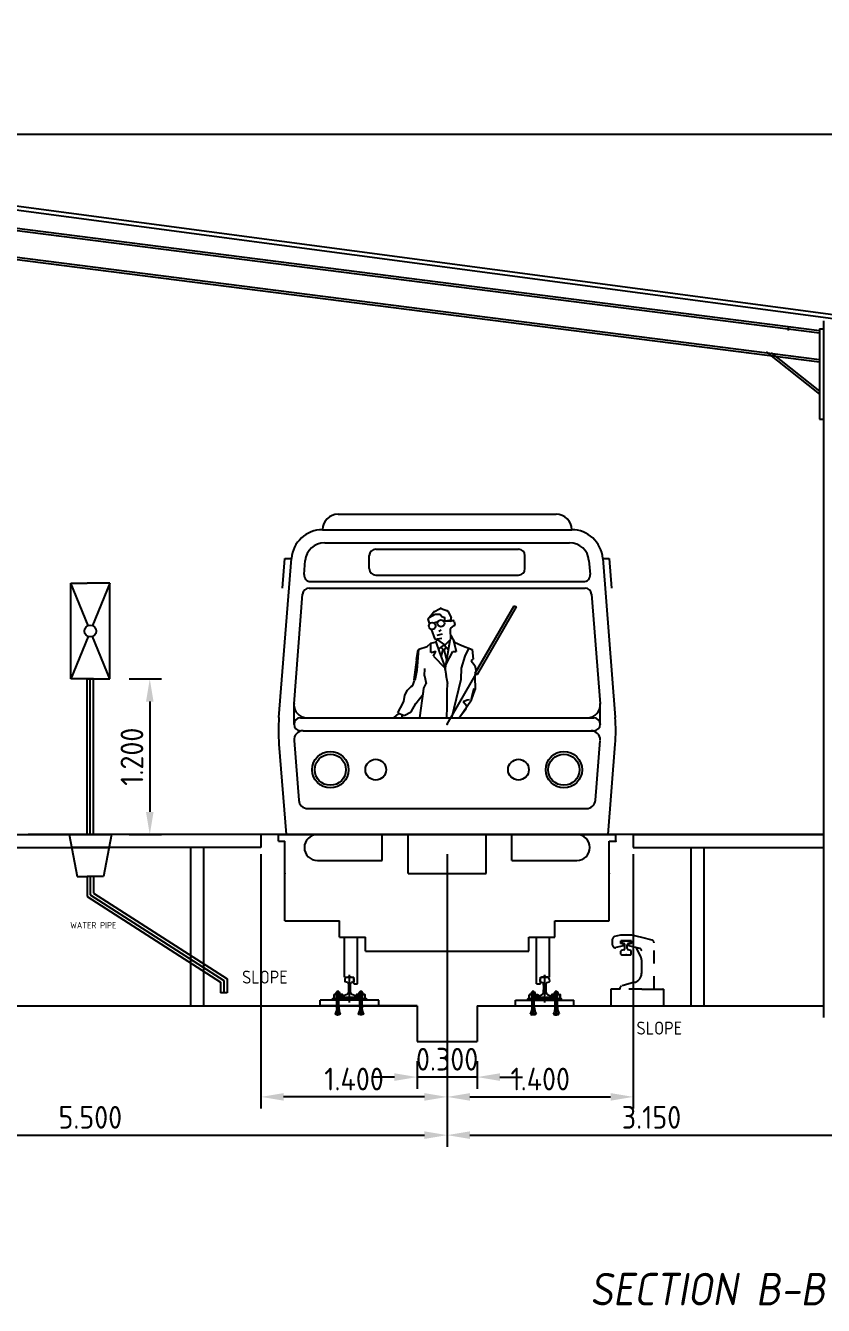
# Model space of a CAD drawing. Extents: x -17.4 to 61.4, y -22.6 to 16.1.
# Drawn here: x -1.99 to 4.16, y -1.34 to 8.53 of the extents above; entities that cross this region are included whole.
import ezdxf

# ---------------------------------------------------------------- set-up
doc = ezdxf.new("R2010")
doc.units = 0
doc.header["$LTSCALE"] = 2
for name, pattern in [('AXES', [2, 1.25, -0.25, 0.25, -0.25]), ('CACHE', [0.375, 0.25, -0.125]), ('HIDDEN2', [4.7625, 3.175, -1.5875])]:
    doc.linetypes.add(name, pattern=pattern)
doc.layers.get('0').update_dxf_attribs({"linetype": 'CONTINUOUS'})
for name, color, linetype in [('21', 7, 'CONTINUOUS'), ('22', 1, 'CONTINUOUS'), ('255', 7, 'CONTINUOUS'), ('26', 110, 'CONTINUOUS'), ('CHARPENTE-METAL', 80, 'CONTINUOUS')]:
    doc.layers.add(name, color=color, linetype=linetype)
doc.styles.add('DIM', font='isocp.shx')
doc.styles.get("Standard").update_dxf_attribs({"font": 'isocp.shx'})
doc.styles.add('TEXT', font='isocp.shx')
doc.dimstyles.new('SYSTRA50', dxfattribs={"dimscale": 0.05, "dimtxt": 3.5, "dimasz": 3.5, "dimexe": 1.8, "dimexo": 3, "dimgap": 1, "dimtad": 1, "dimdec": 3, "dimzin": 0, "dimdsep": 46, "dimtxsty": 'Standard', "dimcen": 1, "dimclrd": 10, "dimclre": 10, "dimclrt": 50, "dimadec": 0, "dimazin": 0, "dimtfac": 1, "dimtdec": 3, "dimtix": 1, "dimtmove": 2, "dimatfit": 3, "dimfxl": 1, "dimtolj": 1, "dimtzin": 0, "dimarcsym": 0})

# ---------------------------------------------------------------- blocks, each defined once
blk = doc.blocks.new('ISOL_TIG_SCEL')
at = {"linetype": 'Continuous'}
for p, q in [((-14.545455, 0), (14.545455, 0)), ((-14.545455, -2.181818), (-14.545455, 0)), ((-8, 63.666667), (-6.666667, 65)), ((-8, 63.666667), (8, 63.666667)), ((-8, 57.920004), (-8, 63.666667)), ((-8, 0), (-8, 43.999994)), ((-8, 18.333333), (8, 18.333333)), ((-8, 17), (-6.666667, 18.333333)), ((-6.666667, 65), (6.666667, 65)), ((6.666667, 65), (8, 63.666667)), ((6.666667, 18.333333), (8, 17)), ((8, 57.920004), (8, 63.666667)), ((8, 0), (8, 43.999994)), ((14.545455, -2.181818), (14.545455, 0)), ((-14.545455, -2.181818), (14.545455, -2.181818)), ((-8, -53.419049), (-8, -2.181818)), ((8, -53.419049), (8, -2.181818)), ((-20.738951, -107.901092), (-8, -115)), ((8, -115), (21.976391, -107.211516))]:
    blk.add_line(p, q, dxfattribs=at)
for centre, radius, start, end in [((-130.874079, -53.419049), 122.874079, 333.679152, 0), ((118.506671, -53.419049), 126.506671, 180, 209.129176), ((-118.506671, -53.419049), 126.506671, 330.870824, 339.514736), ((118.506671, -53.419049), 110.506671, 180, 209.129176)]:
    blk.add_arc(centre, radius, start, end, dxfattribs=at)
at = {"linetype": 'CACHE'}
blk.add_arc((-118.506671, -53.419049), 126.506671, 339.514736, 0, dxfattribs=at)
blk = doc.blocks.new('R_UIC_54')
at = {"linetype": 'Continuous'}
for p, q in [((-35.989311, 124.913779), (-34.993588, 144.828242)), ((-34.016401, 121.943902), (-15.301628, 115.152668)), ((15.301628, 115.152668), (34.016401, 121.943902)), ((34.993588, 144.828242), (35.989311, 124.913779)), ((-70, 2), (-70, 8.285037)), ((-68, 0), (-5, 0)), ((-67.298511, 11.270149), (-48.76742, 13.123258)), ((-43.922633, 14.228133), (-20.020715, 22.91974)), ((-5, 0), (0, 0)), ((0, 0), (5, 0)), ((5, 0), (68, 0)), ((20.020715, 22.91974), (43.922633, 14.228133)), ((48.76742, 13.123258), (67.298511, 11.270149)), ((70, 2), (70, 8.285037))]:
    blk.add_line(p, q, dxfattribs=at)
for centre, radius, start, end in [((-32.993054, 124.763966), 3, 177.137595, 250.055133), ((-22.009808, 144.179053), 13, 102.974918, 177.137595), ((-6.966667, 78.889667), 80, 91.81467, 102.974918), ((-18.030554, 107.632498), 8, 25.524228, 70.055133), ((-30.664199, 101.6), 22, 2.995836, 25.524228), ((-516, 76.2), 508, 355.541855, 2.995836), ((0, -141), 300, 90, 91.81467), ((0, -141), 300, 88.18533, 90), ((516, 76.2), 508, 177.004164, 184.458145), ((30.664199, 101.6), 22, 154.475772, 177.004164), ((6.966667, 78.889667), 80, 77.025082, 88.18533), ((18.030554, 107.632498), 8, 109.944867, 154.475772), ((22.009808, 144.179053), 13, 2.862405, 77.025082), ((32.993054, 124.763966), 3, 289.944867, 2.862405), ((-67, 8.285037), 3, 95.710593, 180), ((-68, 2), 2, 180, 270), ((-50.757495, 33.024002), 20, 275.710593, 289.983107), ((-25.488604, 37.956435), 16, 289.983107, 355.541855), ((25.488604, 37.956435), 16, 184.458145, 250.016893), ((50.757495, 33.024002), 20, 250.016893, 264.289407), ((67, 8.285037), 3, 0, 84.289407), ((68, 2), 2, 270, 0)]:
    blk.add_arc(centre, radius, start, end, dxfattribs=at)
blk = doc.blocks.new('SEM_CAN_148X9')
at = {"linetype": 'Continuous'}
for p, q in [((-70, 9), (-49, 9)), ((-70, 0), (-70, 9)), ((-70, 0), (-60, 0)), ((-60, 0), (-59.5, 4)), ((-59.5, 4), (-56.5, 4)), ((-56.5, 4), (-56, 0)), ((-56, 0), (-38, 0)), ((-49, 9), (-48.5, 5)), ((-48.5, 5), (-45.5, 5)), ((-45.5, 5), (-45, 9)), ((-45, 9), (-27, 9)), ((-38, 0), (-37.5, 4)), ((-37.5, 4), (-34.5, 4)), ((-34.5, 4), (-34, 0)), ((-34, 0), (-16, 0)), ((-27, 9), (-26.5, 5)), ((-26.5, 5), (-23.5, 5)), ((-23.5, 5), (-23, 9)), ((-23, 9), (-5, 9)), ((-16, 0), (-15.5, 4)), ((-15.5, 4), (-12.5, 4)), ((-12.5, 4), (-12, 0)), ((-12, 0), (6, 0)), ((-5, 9), (-4.5, 5)), ((-4.5, 5), (-1.5, 5)), ((-1.5, 5), (-1, 9)), ((-1, 9), (17, 9)), ((6, 0), (6.5, 4)), ((6.5, 4), (9.5, 4)), ((9.5, 4), (10, 0)), ((10, 0), (28, 0)), ((17, 9), (17.5, 5)), ((17.5, 5), (20.5, 5)), ((20.5, 5), (21, 9)), ((21, 9), (39, 9)), ((28, 0), (28.5, 4)), ((28.5, 4), (31.5, 4)), ((31.5, 4), (32, 0)), ((32, 0), (50, 0)), ((39, 9), (39.5, 5)), ((39.5, 5), (42.5, 5)), ((42.5, 5), (43, 9)), ((43, 9), (61, 9)), ((50, 0), (50.5, 4)), ((50.5, 4), (53.5, 4)), ((53.5, 4), (54, 0)), ((54, 0), (70, 0)), ((61, 9), (61.5, 5)), ((61.5, 5), (64.5, 5)), ((64.5, 5), (65, 9)), ((65, 9), (70, 9)), ((70, 0), (70, 9))]:
    blk.add_line(p, q, dxfattribs=at)
blk.add_lwpolyline([(-34.5, 4), (-37.5, 4), (-38, 0), (-56, 0), (-56.5, 4), (-59.5, 4), (-60, 0), (-70, 0), (-70, 9), (-49, 9), (-48.5, 5), (-45.5, 5), (-45, 9), (-27, 9), (-26.5, 5), (-23.5, 5), (-23, 9), (-5, 9), (-4.5, 5), (-1.5, 5), (-1, 9), (17, 9), (17.5, 5), (20.5, 5), (21, 9), (39, 9), (39.5, 5), (42.5, 5), (43, 9), (61, 9), (61.5, 5), (64.5, 5), (65, 9), (70, 9), (70, 0), (54, 0), (53.5, 4), (50.5, 4), (50, 0), (32, 0), (31.5, 4), (28.5, 4), (28, 0), (10, 0), (9.5, 4), (6.5, 4), (6, 0), (-12, 0), (-12.5, 4), (-15.5, 4), (-16, 0), (-34, 0)], close=True, dxfattribs=at)
blk = doc.blocks.new('ROND_PLATE')
at = {"linetype": 'Continuous'}
for p, q in [((-25, 28.999989), (25, 28.999989)), ((-25, 25.999989), (-25, 28.999989)), ((-25, 25.999989), (25, 25.999989)), ((25, 25.999989), (25, 28.999989))]:
    blk.add_line(p, q, dxfattribs=at)
blk = doc.blocks.new('METRO_FACE')
at = {"color": 7, "linetype": 'Continuous'}
for p, q in [((-0.84, 3.57), (0.84, 3.57)), ((-0.96, 3.45), (0, 3.45)), ((-0.96, 3.45), (0, 3.45)), ((0, 3.45), (0.96, 3.45)), ((0, 3.45), (0.96, 3.45)), ((-0.943671, 3.35), (0.943671, 3.35)), ((-0.943671, 3.35), (0.943671, 3.35)), ((-0.55, 3.3), (0.55, 3.3)), ((-1.295993, 2.001997), (-1.199453, 3.228652)), ((-1.295993, 2.001997), (-1.199453, 3.228652)), ((-1.267603, 3), (-1.249607, 3.228652)), ((-1.267603, 3), (-1.249607, 3.228652)), ((-1.249607, 3.228652), (-1.199453, 3.228652)), ((-1.249607, 3.228652), (-1.199453, 3.228652)), ((-1.101696, 3.103923), (-1.093208, 3.211769)), ((-0.6, 3.15), (-0.6, 3.25)), ((0.6, 3.15), (0.6, 3.25)), ((1.093208, 3.211769), (1.101696, 3.103923)), ((1.199453, 3.228652), (1.295993, 2.001997)), ((1.199453, 3.228652), (1.249607, 3.228652)), ((1.199453, 3.228652), (1.295993, 2.001997)), ((1.199453, 3.228652), (1.249607, 3.228652)), ((1.249607, 3.228652), (1.267603, 3)), ((1.249607, 3.228652), (1.267603, 3)), ((-0.55, 3.1), (0.55, 3.1)), ((-1.063655, 3), (1.063655, 3)), ((-1.05185, 3.05), (1.05185, 3.05)), ((-1.18, 2.108977), (-1.113501, 2.953923)), ((0.21634, 2.344711), (0.51634, 2.864327)), ((0.21634, 2.344711), (0.51634, 2.864327)), ((0.51634, 2.864327), (0.53366, 2.854327)), ((0.51634, 2.864327), (0.53366, 2.854327)), ((1.113501, 2.953923), (1.18, 2.108977)), ((-0.149497, 2.760006), (-0.105562, 2.814755)), ((-0.139426, 2.772556), (-0.091036, 2.799676)), ((-0.102416, 2.817348), (-0.053898, 2.842851)), ((-0.091036, 2.799676), (-0.054149, 2.799676)), ((-0.054149, 2.799676), (-0.039534, 2.782277)), ((-0.045809, 2.843391), (0.003202, 2.82546)), ((-0.039534, 2.782277), (-0.017959, 2.773229)), ((-0.018655, 2.74887), (-0.017959, 2.773229)), ((0.00884, 2.820273), (0.031518, 2.771335)), ((0.023104, 2.746086), (0.031389, 2.762658)), ((0.23366, 2.334711), (0.53366, 2.854327)), ((0.23366, 2.334711), (0.53366, 2.854327)), ((-0.149497, 2.760006), (-0.13596, 2.723116)), ((-0.121658, 2.684145), (-0.095907, 2.606196)), ((-0.105137, 2.732199), (-0.069151, 2.742276)), ((-0.064589, 2.668834), (-0.046493, 2.677185)), ((-0.035358, 2.746782), (0.038415, 2.751654)), ((-0.018655, 2.74887), (0.024496, 2.746782)), ((0.023104, 2.746086), (0.043405, 2.749391)), ((0.024668, 2.683017), (0.027279, 2.602716)), ((0.02879, 2.691437), (0.054861, 2.71035)), ((0.054838, 2.741375), (0.058815, 2.720299)), ((-0.152977, 2.549127), (-0.124442, 2.576269)), ((-0.125834, 2.503193), (-0.125834, 2.573486)), ((-0.124442, 2.576269), (-0.091036, 2.583229)), ((-0.095907, 2.606196), (-0.04023, 2.615244)), ((-0.091036, 2.583229), (-0.062667, 2.611598)), ((-0.08818, 2.586085), (-0.057629, 2.503889)), ((-0.077812, 2.637515), (-0.035358, 2.64865)), ((-0.073636, 2.600628), (-0.020125, 2.563432)), ((-0.018833, 2.5588), (0.027279, 2.602716)), ((-0.01496, 2.372812), (0.023712, 2.599319)), ((0.027975, 2.634731), (0.055814, 2.583925)), ((0.048798, 2.596729), (0.069734, 2.51224)), ((0.055814, 2.583925), (0.112188, 2.556782)), ((-0.237076, 2.449578), (-0.222461, 2.523351)), ((-0.229534, 2.368174), (-0.218398, 2.529639)), ((-0.218398, 2.529639), (-0.152977, 2.549127)), ((-0.125834, 2.503193), (-0.08686, 2.515024)), ((-0.105651, 2.47605), (-0.08686, 2.515024)), ((-0.105651, 2.47605), (-0.016567, 2.386269)), ((-0.06707, 2.52929), (-0.020125, 2.563432)), ((-0.057629, 2.503889), (-0.019351, 2.400189)), ((-0.047189, 2.543559), (-0.033778, 2.529685)), ((-0.044862, 2.469303), (-0.030001, 2.525777)), ((-0.02254, 2.519799), (-0.005671, 2.446699)), ((-0.021717, 2.562274), (0.010576, 2.523376)), ((-0.019115, 2.529992), (-0.006602, 2.544068)), ((-0.008181, 2.412518), (0.044679, 2.510848)), ((0.044679, 2.510848), (0.069734, 2.51224)), ((0.110796, 2.38279), (0.138635, 2.474658)), ((0.112188, 2.556782), (0.192224, 2.52616)), ((0.138635, 2.474658), (0.168577, 2.535207)), ((0.192224, 2.52616), (0.200576, 2.453083)), ((-0.253779, 2.292985), (-0.234292, 2.446794)), ((-0.245541, 2.290921), (-0.229534, 2.368174)), ((-0.173047, 2.323607), (-0.170959, 2.379981)), ((-0.019351, 2.400189), (-0.007519, 2.326416)), ((0.108012, 2.297185), (0.110796, 2.38279)), ((0.185961, 2.438467), (0.200576, 2.453083)), ((0.185961, 2.438467), (0.213104, 2.402277)), ((0.213104, 2.402277), (0.224239, 2.356343)), ((-0.264219, 2.248443), (-0.251691, 2.288809)), ((-0.173047, 2.323607), (-0.162607, 2.263754)), ((-0.009493, 2.327783), (0.003034, 2.265146)), ((0, 1.95), (0.225, 2.339711)), ((0, 1.95), (0.225, 2.339711)), ((0.035393, 2), (0.108012, 2.297185)), ((0.2138, 2.319456), (0.224239, 2.356343)), ((0.2138, 2.319456), (0.216583, 2.219236)), ((0.21634, 2.344711), (0.23366, 2.334711)), ((0.21634, 2.344711), (0.23366, 2.334711)), ((-0.333816, 2.125256), (-0.32616, 2.17467)), ((-0.32616, 2.17467), (-0.305281, 2.212252)), ((-0.305281, 2.212252), (-0.276746, 2.242179)), ((-0.276746, 2.242179), (-0.264219, 2.248443)), ((-0.240556, 2.109248), (-0.185574, 2.181629)), ((-0.209241, 2), (-0.181592, 2.206107)), ((-0.185574, 2.181629), (-0.180702, 2.229651)), ((-0.180702, 2.229651), (-0.162607, 2.263754)), ((-0.000559, 2.088394), (0.000788, 2.201537)), ((-0.000446, 2.194853), (0.00025, 2.203901)), ((0.00025, 2.203901), (0.003034, 2.265146)), ((0.188162, 2.139871), (0.215305, 2.217124)), ((0.188858, 2.148223), (0.209737, 2.229651)), ((0.193616, 2.18583), (0.216583, 2.219236)), ((-1.18, 1.95), (-1.18, 2.108977)), ((-1.18, 1.95), (-1.18, 2.108977)), ((-0.37975, 2.038955), (-0.360263, 2.075842)), ((-0.360263, 2.075842), (-0.333816, 2.125256)), ((-0.278138, 2.045219), (-0.240556, 2.109248)), ((-0.003322, 2), (-0.000559, 2.088394)), ((0.092992, 2), (0.188162, 2.139871)), ((0.096294, 2.004853), (0.147796, 2.073058)), ((0.124133, 2.126648), (0.155452, 2.138479)), ((0.124133, 2.126648), (0.151276, 2.091849)), ((0.147796, 2.073058), (0.151276, 2.091849)), ((0.155452, 2.138479), (0.173547, 2.141959)), ((1.18, 1.95), (1.18, 2.108977)), ((1.18, 1.95), (1.18, 2.108977)), ((-1.13, 2), (-0.65, 2)), ((-1.13, 2), (-0.65, 2)), ((-0.65, 2), (-0.25, 2)), ((-0.65, 2), (-0.25, 2)), ((-0.41129, 2), (-0.372094, 2.034084)), ((-0.41129, 2), (0.092992, 2)), ((-0.37975, 2.038955), (-0.331032, 2.016684)), ((-0.347039, 2), (-0.347039, 2.021556)), ((-0.331032, 2.016684), (-0.278138, 2.045219)), ((-0.25, 2), (0, 2)), ((-0.25, 2), (0, 2)), ((0, 2), (1.13, 2)), ((0, 2), (1.13, 2)), ((-1.11, 1.9), (0, 1.9)), ((-1.11, 1.9), (0, 1.9)), ((0, 1.9), (1.13, 1.9)), ((0, 1.9), (1.13, 1.9)), ((-1.295993, 1.798003), (-1.241058, 1.1)), ((-1.295993, 1.798003), (-1.241058, 1.1)), ((-1.179784, 1.824508), (-1.143581, 1.364508)), ((-1.179784, 1.824508), (-1.143581, 1.364508)), ((1.143581, 1.364508), (1.179784, 1.824508)), ((1.143581, 1.364508), (1.179784, 1.824508)), ((1.241058, 1.1), (1.295993, 1.798003)), ((1.241058, 1.1), (1.295993, 1.798003)), ((-1.073797, 1.3), (0, 1.3)), ((-1.073797, 1.3), (0, 1.3)), ((0, 1.3), (1.073797, 1.3)), ((0, 1.3), (1.073797, 1.3)), ((-1.3, 1.05), (-1.3, 1.1)), ((-1.3, 1.1), (0, 1.1)), ((-1.3, 1.05), (-1.3, 1.1)), ((-1.3, 1.1), (0, 1.1)), ((-1, 1.1), (-0.5, 1.1)), ((-1, 1.1), (-0.5, 1.1)), ((-1, 1.1), (-0.5, 1.1)), ((-1, 1.1), (-0.5, 1.1)), ((-0.5, 0.9), (-0.5, 1.1)), ((-0.5, 0.9), (-0.5, 1.1)), ((-0.3, 0.8), (-0.3, 1.1)), ((-0.3, 1.1), (0.3, 1.1)), ((-0.3, 0.8), (-0.3, 1.1)), ((-0.3, 1.1), (0.3, 1.1)), ((0, 1.1), (1.3, 1.1)), ((0, 1.1), (1.3, 1.1)), ((0.3, 0.8), (0.3, 1.1)), ((0.3, 0.8), (0.3, 1.1)), ((0.5, 0.9), (0.5, 1.1)), ((0.5, 1.1), (1, 1.1)), ((0.5, 1.1), (1, 1.1)), ((0.5, 0.9), (0.5, 1.1)), ((0.5, 1.1), (1, 1.1)), ((0.5, 1.1), (1, 1.1)), ((1.3, 1.05), (1.3, 1.1)), ((1.3, 1.05), (1.3, 1.1)), ((-1.3, 1.05), (-1.25, 1.05)), ((-1.3, 1.05), (-1.25, 1.05)), ((-1.25, 0.8), (-1.25, 1.05)), ((-1.25, 0.8), (-1.25, 1.05)), ((1.25, 1.05), (1.3, 1.05)), ((1.25, 0.8), (1.25, 1.05)), ((1.25, 1.05), (1.3, 1.05)), ((1.25, 0.8), (1.25, 1.05)), ((-1, 0.9), (-0.5, 0.9)), ((-1, 0.9), (-0.5, 0.9)), ((0.5, 0.9), (1, 0.9)), ((0.5, 0.9), (1, 0.9)), ((-1.25, 0.435), (-1.25, 0.8)), ((-1.25, 0.435), (-1.25, 0.8)), ((-0.3, 0.8), (0, 0.8)), ((-0.3, 0.8), (0, 0.8)), ((0, 0.8), (0.3, 0.8)), ((0, 0.8), (0.3, 0.8)), ((1.25, 0.435), (1.25, 0.8)), ((1.25, 0.435), (1.25, 0.8)), ((-1.25, 0.435), (-0.83, 0.435)), ((-1.25, 0.435), (-0.83, 0.435)), ((-0.83, 0.31), (-0.83, 0.435)), ((-0.83, 0.31), (-0.83, 0.435)), ((0.83, 0.31), (0.83, 0.435)), ((0.83, 0.435), (1.25, 0.435)), ((0.83, 0.31), (0.83, 0.435)), ((0.83, 0.435), (1.25, 0.435)), ((-0.83, 0.31), (-0.63, 0.31)), ((-0.83, 0.31), (-0.63, 0.31)), ((-0.79, 0), (-0.79, 0.31)), ((-0.79, 0), (-0.79, 0.31)), ((-0.69, -0.05), (-0.69, 0.31)), ((-0.69, -0.05), (-0.69, 0.31)), ((-0.63, 0.2), (-0.63, 0.31)), ((-0.63, 0.2), (-0.63, 0.31)), ((0.63, 0.2), (0.63, 0.31)), ((0.63, 0.31), (0.83, 0.31)), ((0.63, 0.2), (0.63, 0.31)), ((0.63, 0.31), (0.83, 0.31)), ((0.69, -0.05), (0.69, 0.31)), ((0.69, -0.05), (0.69, 0.31)), ((0.79, 0), (0.79, 0.31)), ((0.79, 0), (0.79, 0.31)), ((-0.63, 0.2), (0, 0.2)), ((-0.63, 0.2), (0, 0.2)), ((0, 0.2), (0.63, 0.2)), ((0, 0.2), (0.63, 0.2)), ((-0.79, 0), (-0.72, 0)), ((-0.79, 0), (-0.72, 0)), ((-0.72, -0.05), (-0.72, 0)), ((-0.72, -0.05), (-0.72, 0)), ((0.72, -0.05), (0.72, 0)), ((0.72, 0), (0.79, 0)), ((0.72, -0.05), (0.72, 0)), ((0.72, 0), (0.79, 0)), ((-0.72, -0.05), (-0.69, -0.05)), ((-0.72, -0.05), (-0.69, -0.05)), ((0.69, -0.05), (0.72, -0.05)), ((0.69, -0.05), (0.72, -0.05))]:
    blk.add_line(p, q, dxfattribs=at)
for centre, radius in [((-0.114699, 2.707808), 0.026198), ((-0.047189, 2.727991), 0.026198), ((-0.9, 1.6), 0.14), ((-0.9, 1.6), 0.14), ((-0.9, 1.6), 0.12), ((-0.9, 1.6), 0.12), ((-0.55, 1.6), 0.08), ((-0.55, 1.6), 0.08), ((0.55, 1.6), 0.08), ((0.55, 1.6), 0.08), ((0.9, 1.6), 0.14), ((0.9, 1.6), 0.14), ((0.9, 1.6), 0.12), ((0.9, 1.6), 0.12)]:
    blk.add_circle(centre, radius, dxfattribs=at)
for centre, radius, start, end in [((-0.84, 3.45), 0.12, 90, 180), ((-0.84, 3.45), 0.12, 90, 180), ((0.84, 3.45), 0.12, 0, 90), ((0.84, 3.45), 0.12, 0, 90), ((-0.96, 3.209807), 0.240193, 90, 175.5), ((-0.96, 3.209807), 0.240193, 90, 175.5), ((0.96, 3.209807), 0.240193, 4.5, 90), ((0.96, 3.209807), 0.240193, 4.5, 90), ((-0.943671, 3.2), 0.15, 90, 175.5), ((-0.943671, 3.2), 0.15, 90, 175.5), ((-0.55, 3.25), 0.05, 90, 180), ((0.55, 3.25), 0.05, 0, 90), ((0.943671, 3.2), 0.15, 4.5, 90), ((0.943671, 3.2), 0.15, 4.5, 90), ((-1.05185, 3.1), 0.05, 175.5, 270), ((-0.55, 3.15), 0.05, 180, 270), ((0.55, 3.15), 0.05, 270, 0), ((1.05185, 3.1), 0.05, 270, 4.5), ((-1.063655, 2.95), 0.05, 90, 175.5), ((1.063655, 2.95), 0.05, 4.5, 90), ((-0.097763, 2.808497), 0.01, 117.728257, 141.254033), ((-0.049245, 2.834), 0.01, 69.904769, 117.728257), ((-0.000233, 2.816068), 0.01, 24.863697, 69.904769), ((0.022445, 2.76713), 0.01, 333.434949, 24.863697), ((0.034663, 2.683342), 0.01, 125.960517, 181.862621), ((0.045012, 2.739521), 0.01, 10.684912, 99.246113), ((0.048989, 2.718445), 0.01, 305.960517, 10.684912), ((-0.026589, 2.536636), 0.01, 224.028978, 318.366461), ((-0.012797, 2.522048), 0.01, 138.366461, 192.994617), ((-1.080403, 2.1), 0.1, 180, 265.011825), ((-1.080403, 2.1), 0.1, 180, 265.011825), ((1.080403, 2.1), 0.1, 274.988175, 0), ((1.080403, 2.1), 0.1, 274.988175, 0), ((0, 1.9), 1.3, 175.5, 180), ((0, 1.9), 1.3, 175.5, 180), ((-1.13, 1.95), 0.05, 90, 270), ((-1.13, 1.95), 0.05, 90, 270), ((1.13, 1.95), 0.05, 270, 90), ((1.13, 1.95), 0.05, 270, 90), ((0, 1.9), 1.3, 0, 4.5), ((0, 1.9), 1.3, 0, 4.5), ((0, 1.9), 1.3, 180, 184.5), ((0, 1.9), 1.3, 180, 184.5), ((-1.11, 1.83), 0.07, 90, 184.5), ((-1.11, 1.83), 0.07, 90, 184.5), ((1.11, 1.83), 0.07, 0, 90), ((1.11, 1.83), 0.07, 0, 90), ((0, 1.9), 1.3, 355.5, 0), ((0, 1.9), 1.3, 355.5, 0), ((-1.073797, 1.37), 0.07, 184.5, 270), ((-1.073797, 1.37), 0.07, 184.5, 270), ((1.073797, 1.37), 0.07, 270, 355.5), ((1.073797, 1.37), 0.07, 270, 355.5), ((-1, 1), 0.1, 90, 270), ((-1, 1), 0.1, 90, 270), ((1, 1), 0.1, 270, 90), ((1, 1), 0.1, 270, 90)]:
    blk.add_arc(centre, radius, start, end, dxfattribs=at)
at = {"color": 7}
for p in [(0.225, 2.339711), (0.225, 2.339711), (-1.18, 2.108977), (-1.18, 2.108977), (1.18, 2.108977), (1.18, 2.108977), (-1.18, 1.95), (-1.18, 1.95), (0, 1.95), (0, 1.95), (1.18, 1.95), (1.18, 1.95), (-1.3, 1.1), (-1.3, 1.1), (1.3, 1.1), (1.3, 1.1), (1.3, 1.1), (1.3, 1.1), (1.3, 1.05), (1.3, 1.05), (-1.25, 0.8), (-1.25, 0.8), (1.25, 0.8), (1.25, 0.8)]:
    blk.add_point(p, dxfattribs=at)
blk = doc.blocks.new('A$C58044079')
at = {"color": 7, "xscale": 0.2, "yscale": 0.2, "zscale": 0.2}
blk.add_blockref('METRO_FACE', (0.26, 0.01), dxfattribs=at)
blk = doc.blocks.new('A$C2A60368F')
at = {"xscale": 5, "yscale": 5, "zscale": 5}
blk.add_blockref('A$C58044079', (-1.778, 0.1885), dxfattribs=at)
blk = doc.blocks.new('*D10')
at = {"color": 10, "lineweight": -2, "transparency": 16777216}
for p, q in [((-4.2391, 0.5436), (-4.2391, -0.1173)), ((1.2609, 0.5436), (1.2609, -0.1173)), ((-4.0641, -0.0273), (1.0859, -0.0273))]:
    blk.add_line(p, q, dxfattribs=at)
at = {"color": 10, "transparency": 16777216}
for points in [[(-4.0641, 0.0019), (-4.0641, -0.0565), (-4.2391, -0.0273)], [(1.0859, 0.0019), (1.0859, -0.0565), (1.2609, -0.0273)]]:
    blk.add_solid(points, dxfattribs=at)
at = {"color": 50, "transparency": 16777216, "insert": (-1.4891, 0.1102), "char_height": 0.175, "attachment_point": 5}
blk.add_mtext('\\A1;5.500', dxfattribs=at)
blk = doc.blocks.new('*D11')
at = {"color": 10, "lineweight": -2, "transparency": 16777216}
for p, q in [((1.2609, 0.5436), (1.2609, -0.1173)), ((4.4109, 0.5436), (4.4109, -0.1173)), ((1.4359, -0.0273), (4.2359, -0.0273))]:
    blk.add_line(p, q, dxfattribs=at)
at = {"color": 10, "transparency": 16777216}
for points in [[(1.4359, 0.0019), (1.4359, -0.0565), (1.2609, -0.0273)], [(4.2359, 0.0019), (4.2359, -0.0565), (4.4109, -0.0273)]]:
    blk.add_solid(points, dxfattribs=at)
at = {"color": 50, "transparency": 16777216, "insert": (2.8359, 0.1102), "char_height": 0.175, "attachment_point": 5}
blk.add_mtext('\\A1;3.150', dxfattribs=at)
blk = doc.blocks.new('*D16')
at = {"color": 10, "lineweight": -2, "transparency": 16777216}
for p, q in [((-12.8891, 6.4008), (-12.8891, 7.7787)), ((4.4109, 6.4008), (4.4109, 7.7787)), ((-12.7141, 7.6887), (4.2359, 7.6887))]:
    blk.add_line(p, q, dxfattribs=at)
at = {"color": 10, "transparency": 16777216}
for points in [[(-12.7141, 7.7179), (-12.7141, 7.6595), (-12.8891, 7.6887)], [(4.2359, 7.7179), (4.2359, 7.6595), (4.4109, 7.6887)]]:
    blk.add_solid(points, dxfattribs=at)
at = {"color": 50, "transparency": 16777216, "insert": (-4.2391, 7.8265), "char_height": 0.175, "attachment_point": 5}
blk.add_mtext('\\A1;CLEANING TRACKS ON CONCRETE SLAB', dxfattribs=at)
blk = doc.blocks.new('*D32')
at = {"color": 10, "lineweight": -2, "transparency": 16777216}
for p, q in [((1.2609, 2.1399), (1.2609, 0.1776)), ((2.6959, 2.1399), (2.6959, 0.1776)), ((1.4359, 0.2676), (2.5209, 0.2676))]:
    blk.add_line(p, q, dxfattribs=at)
at = {"color": 10, "transparency": 16777216}
for points in [[(1.4359, 0.2967), (1.4359, 0.2384), (1.2609, 0.2676)], [(2.5209, 0.2967), (2.5209, 0.2384), (2.6959, 0.2676)]]:
    blk.add_solid(points, dxfattribs=at)
at = {"color": 50, "transparency": 16777216, "insert": (1.9784, 0.4051), "char_height": 0.175, "attachment_point": 5}
blk.add_mtext('\\A1;1.400', dxfattribs=at)
blk = doc.blocks.new('*D31')
at = {"color": 10, "lineweight": -2, "transparency": 16777216}
for p, q in [((-0.1741, 2.1399), (-0.1741, 0.1776)), ((1.2609, 2.1399), (1.2609, 0.1776)), ((1.0859, 0.2676), (0.0009, 0.2676))]:
    blk.add_line(p, q, dxfattribs=at)
at = {"color": 10, "transparency": 16777216}
for points in [[(0.0009, 0.2967), (0.0009, 0.2384), (-0.1741, 0.2676)], [(1.0859, 0.2967), (1.0859, 0.2384), (1.2609, 0.2676)]]:
    blk.add_solid(points, dxfattribs=at)
at = {"color": 50, "transparency": 16777216, "insert": (0.5434, 0.4051), "char_height": 0.175, "attachment_point": 5}
blk.add_mtext('\\A1;1.400', dxfattribs=at)
blk = doc.blocks.new('*D33')
at = {"color": 10, "lineweight": -2, "transparency": 16777216}
for p, q in [((1.0291, 0.5436), (1.0291, 0.3304)), ((1.4926, 0.5436), (1.4926, 0.3304)), ((0.8541, 0.4204), (0.6791, 0.4204)), ((1.4926, 0.4204), (1.0291, 0.4204)), ((1.6676, 0.4204), (1.8426, 0.4204))]:
    blk.add_line(p, q, dxfattribs=at)
at = {"color": 10, "transparency": 16777216}
for points in [[(0.8541, 0.4496), (0.8541, 0.3912), (1.0291, 0.4204)], [(1.6676, 0.4496), (1.6676, 0.3912), (1.4926, 0.4204)]]:
    blk.add_solid(points, dxfattribs=at)
at = {"color": 50, "transparency": 16777216, "insert": (1.2609, 0.5579), "char_height": 0.175, "attachment_point": 5}
blk.add_mtext('\\A1;0.300', dxfattribs=at)
blk = doc.blocks.new('*D39')
at = {"color": 10, "lineweight": -2, "transparency": 16777216}
for p, q in [((-1.1891, 3.4899), (-0.9408, 3.4899)), ((-1.0308, 3.3149), (-1.0308, 2.4649)), ((-1.1891, 2.2899), (-0.9408, 2.2899))]:
    blk.add_line(p, q, dxfattribs=at)
at = {"color": 10, "transparency": 16777216}
for points in [[(-1.06, 3.3149), (-1.0016, 3.3149), (-1.0308, 3.4899)], [(-1.06, 2.4649), (-1.0016, 2.4649), (-1.0308, 2.2899)]]:
    blk.add_solid(points, dxfattribs=at)
at = {"color": 50, "transparency": 16777216, "insert": (-1.1683, 2.8899), "char_height": 0.175, "attachment_point": 5, "rotation": 90}
blk.add_mtext('\\A1;1.200', dxfattribs=at)

msp = doc.modelspace()

# ---------------------------------------------------------------- linework, layer by layer
at = {"linetype": 'Continuous'}
msp.add_line((4.1609, 6.2508), (4.1609, 0.8791), dxfattribs=at)
for p, q in [((-1.6391, 3.4899), (-1.6391, 4.2274)), ((-1.6391, 4.2274), (-1.5141, 4.2274)), ((-1.5062, 3.9005), (-1.6391, 4.2274)), ((-1.3391, 4.2274), (-1.5141, 4.2274)), ((-1.3391, 4.2274), (-1.4721, 3.9005)), ((-1.3391, 3.4899), (-1.3391, 4.2274)), ((-1.5062, 3.8167), (-1.6391, 3.4899)), ((-1.3391, 3.4899), (-1.4721, 3.8167)), ((-1.4641, 3.4899), (-1.6391, 3.4899)), ((-1.5141, 2.2899), (-1.5141, 3.4899)), ((-1.5141, 3.4899), (-1.3391, 3.4899)), ((-1.4891, 2.2899), (-1.4891, 3.4899)), ((-1.4641, 2.2899), (-1.4641, 3.4899)), ((-2.8041, 2.2899), (-1.3391, 2.2899)), ((4.1609, 2.2899), (-1.9676, 2.2899)), ((-1.6513, 2.2899), (-1.5917, 1.9678)), ((-0.1741, 2.2899), (-1.6391, 2.2899)), ((-1.327, 2.2899), (-1.3865, 1.9678)), ((-0.1741, 2.2899), (-0.1741, 2.1899)), ((2.6959, 2.2899), (4.1609, 2.2899)), ((2.6959, 2.2899), (2.6959, 2.1899)), ((-2.8041, 2.1899), (-1.3391, 2.1899)), ((-0.1741, 2.1899), (-1.6391, 2.1899)), ((-0.7164, 2.1899), (-0.7164, 0.9708)), ((-0.6164, 2.1899), (-0.6164, 0.9708)), ((2.6959, 2.1899), (4.1609, 2.1899)), ((3.1381, 2.1899), (3.1381, 0.9708)), ((3.2381, 2.1899), (3.2381, 0.9708)), ((-1.5917, 1.9678), (-1.5141, 1.9678)), ((-1.3865, 1.9678), (-1.5141, 1.9678)), ((-1.5141, 1.9678), (-1.5141, 1.8116)), ((-1.4891, 1.9678), (-1.4891, 1.8252)), ((-1.4641, 1.9678), (-1.4641, 1.8389)), ((-1.5141, 1.8116), (-0.4848, 1.1509)), ((-1.4891, 1.8252), (-0.4598, 1.1646)), ((-1.4641, 1.8389), (-0.4348, 1.1782)), ((-0.4848, 1.1509), (-0.4848, 1.0696)), ((-0.4598, 1.1646), (-0.4598, 1.0696)), ((-0.4348, 1.1782), (-0.4348, 1.0696)), ((2.5223, 1.0969), (2.5223, 0.9708)), ((2.9287, 1.0969), (2.9287, 0.9708)), ((-0.4348, 1.0696), (-0.4848, 1.0696)), ((1.0291, 0.9708), (1.0291, 0.6936)), ((1.4926, 0.9708), (1.4926, 0.6936)), ((2.2384, 0.9708), (4.1609, 0.9708)), ((1.0291, 0.6936), (1.4926, 0.6936))]:
    msp.add_line(p, q)
at = {"color": 7, "linetype": 'HIDDEN2', "ltscale": 0.01}
for p, q in [((2.5364, 1.4378), (2.5364, 1.484)), ((2.596, 1.5145), (2.5515, 1.5034)), ((2.6799, 1.5151), (2.6008, 1.5151)), ((2.7614, 1.4954), (2.6848, 1.5145)), ((2.8402, 1.4757), (2.7614, 1.4954)), ((2.6204, 1.4331), (2.5612, 1.4184)), ((2.6824, 1.4701), (2.5984, 1.4701)), ((2.5984, 1.451), (2.5984, 1.4701)), ((2.6204, 1.4455), (2.5984, 1.451)), ((2.6004, 1.4596), (2.6004, 1.4674)), ((2.6804, 1.4674), (2.6004, 1.4674)), ((2.6004, 1.3687), (2.6004, 1.3915)), ((2.6238, 1.4498), (2.6041, 1.4547)), ((2.6238, 1.4013), (2.6041, 1.3964)), ((2.6067, 1.451), (2.6062, 1.449)), ((2.6125, 1.4495), (2.6121, 1.4476)), ((2.6204, 1.4331), (2.6204, 1.4455)), ((2.6314, 1.411), (2.6314, 1.4401)), ((2.6494, 1.411), (2.6494, 1.4401)), ((2.6766, 1.4547), (2.6569, 1.4498)), ((2.6766, 1.3964), (2.6569, 1.4013)), ((2.6824, 1.451), (2.6604, 1.4455)), ((2.6604, 1.4331), (2.6604, 1.4455)), ((2.7452, 1.4119), (2.6604, 1.4331)), ((2.6687, 1.4476), (2.6682, 1.4495)), ((2.6745, 1.449), (2.674, 1.451)), ((2.6804, 1.4596), (2.6804, 1.4674)), ((2.6804, 1.3687), (2.6804, 1.3915)), ((2.6824, 1.451), (2.6824, 1.4701)), ((2.753, 1.3496), (2.7241, 1.4098)), ((2.7604, 1.2231), (2.7604, 1.3925)), ((2.8554, 1.0971), (2.8554, 1.4563)), ((2.5954, 1.0971), (2.5288, 1.0971)), ((2.5954, 1.0971), (2.5954, 1.1121)), ((2.7614, 1.0971), (2.5954, 1.0971)), ((2.7058, 1.151), (2.6026, 1.1218)), ((2.7614, 1.0971), (2.8557, 1.0971)), ((2.8557, 1.0971), (2.9223, 1.0971))]:
    msp.add_line(p, q, dxfattribs=at)
for points in [[(-0.4921, 1.0363, 0, 0, 0), (0.0455, 1.0363, 0.1, 0, 0), (0.2029, 1.0363, 0, 0, 0)], [(3.1531, 0.8921, 0, 0, 0), (2.6155, 0.8921, 0.1, 0, 0), (2.4582, 0.8921, 0, 0, 0)]]:
    msp.add_lwpolyline(points, format="xyseb")
msp.add_circle((-1.4891, 3.8586), 0.0452)
for centre, radius, start, end in [((2.5564, 1.484), 0.02, 104.03624, 180), ((2.6008, 1.4951), 0.02, 90, 104.03624), ((2.6799, 1.4951), 0.02, 75.96376, 90), ((2.5564, 1.4378), 0.02, 180, 284.03624), ((2.6054, 1.4596), 0.005, 180, 255.96376), ((2.6054, 1.3915), 0.005, 104.03624, 180), ((2.6096, 1.4502), 0.003, 345.96376, 165.96376), ((2.6214, 1.4401), 0.01, 0, 75.96376), ((2.6214, 1.411), 0.01, 284.03624, 0), ((2.6594, 1.4401), 0.01, 104.03624, 180), ((2.6594, 1.411), 0.01, 180, 255.96376), ((2.6711, 1.4502), 0.003, 14.03624, 194.03624), ((2.6754, 1.4596), 0.005, 284.03624, 0), ((2.6754, 1.3915), 0.005, 0, 75.96376), ((2.7061, 1.4011), 0.02, 25.63498, 75.96376), ((2.7404, 1.3925), 0.02, 0, 75.96376), ((2.8354, 1.4563), 0.02, 0, 75.96376), ((2.6054, 1.3687), 0.005, 180, 265.9454), ((2.6404, 1.8624), 0.5, 265.9454, 274.0546), ((2.6754, 1.3687), 0.005, 274.0546, 0), ((2.6854, 1.3171), 0.075, 0, 25.63498), ((2.6854, 1.2231), 0.075, 285.81271, 0), ((2.5288, 1.0221), 0.075, 90, 94.91096), ((2.6054, 1.1121), 0.01, 105.81271, 180), ((2.9223, 1.0221), 0.075, 85.08904, 90)]:
    msp.add_arc(centre, radius, start, end, dxfattribs=at)
msp.add_point((2.6404, 1.3624), dxfattribs=at)
at = {"layer": '21', "linetype": 'AXES'}
for p, q in [((0.5084, 0.9954), (0.5084, 1.2083)), ((2.0134, 0.9954), (2.0134, 1.2083)), ((0.4194, 0.8932), (0.4194, 1.087)), ((0.5974, 0.8945), (0.5974, 1.0883)), ((1.9244, 0.8945), (1.9244, 1.0883)), ((2.1024, 0.8932), (2.1024, 1.087))]:
    msp.add_line(p, q, dxfattribs=at)
at = {"layer": '22', "linetype": 'Continuous'}
for p, q in [((0.7334, 1.0142), (0.2834, 1.0142)), ((0.2834, 0.9708), (0.2834, 1.0142)), ((0.4114, 1.0242), (0.3784, 1.0242)), ((0.3784, 1.0142), (0.3784, 1.0242)), ((0.3894, 1.0292), (0.3894, 1.0552)), ((0.4034, 1.0582), (0.3924, 1.0582)), ((0.4114, 1.0261), (0.3949, 1.0243)), ((0.4075, 1.0721), (0.4056, 1.0711)), ((0.4056, 1.0612), (0.4056, 1.0711)), ((0.4075, 1.0601), (0.4056, 1.0612)), ((0.4194, 1.0721), (0.4075, 1.0721)), ((0.4194, 1.0601), (0.4075, 1.0601)), ((0.4104, 1.0242), (0.4104, 1.0582)), ((0.4104, 1.0142), (0.4104, 1.0242)), ((0.4124, 1.0612), (0.4124, 1.0711)), ((0.4313, 1.0721), (0.4194, 1.0721)), ((0.4313, 1.0601), (0.4194, 1.0601)), ((0.4263, 1.0612), (0.4263, 1.0711)), ((0.4384, 1.0292), (0.4274, 1.028)), ((0.5894, 1.0242), (0.4274, 1.0242)), ((0.4284, 1.0242), (0.4284, 1.0582)), ((0.4284, 1.0142), (0.4284, 1.0242)), ((0.4332, 1.0711), (0.4313, 1.0721)), ((0.4332, 1.0612), (0.4313, 1.0601)), ((0.4332, 1.0612), (0.4332, 1.0711)), ((0.4514, 1.0582), (0.4354, 1.0582)), ((0.4384, 1.0292), (0.4384, 1.0424)), ((0.4517, 1.0456), (0.4402, 1.0444)), ((0.4544, 1.0485), (0.4544, 1.0552)), ((0.5624, 1.0485), (0.5624, 1.0552)), ((0.5766, 1.0444), (0.5651, 1.0456)), ((0.5814, 1.0582), (0.5654, 1.0582)), ((0.5784, 1.0292), (0.5784, 1.0424)), ((0.5894, 1.028), (0.5784, 1.0292)), ((0.5855, 1.0721), (0.5836, 1.0711)), ((0.5836, 1.0612), (0.5836, 1.0711)), ((0.5855, 1.0601), (0.5836, 1.0612)), ((0.5974, 1.0721), (0.5855, 1.0721)), ((0.5974, 1.0601), (0.5855, 1.0601)), ((0.5884, 1.0242), (0.5884, 1.0582)), ((0.5884, 1.0142), (0.5884, 1.0242)), ((0.5904, 1.0612), (0.5904, 1.0711)), ((0.6093, 1.0721), (0.5974, 1.0721)), ((0.6093, 1.0601), (0.5974, 1.0601)), ((0.6043, 1.0612), (0.6043, 1.0711)), ((0.6218, 1.0243), (0.6054, 1.0261)), ((0.6384, 1.0242), (0.6054, 1.0242)), ((0.6064, 1.0242), (0.6064, 1.0582)), ((0.6064, 1.0142), (0.6064, 1.0242)), ((0.6112, 1.0711), (0.6093, 1.0721)), ((0.6112, 1.0612), (0.6093, 1.0601)), ((0.6112, 1.0612), (0.6112, 1.0711)), ((0.6244, 1.0582), (0.6134, 1.0582)), ((0.6274, 1.0292), (0.6274, 1.0552)), ((0.6384, 1.0142), (0.6384, 1.0242)), ((0.7334, 0.9708), (0.7334, 1.0142)), ((1.7884, 0.9708), (1.7884, 1.0142)), ((1.7884, 1.0142), (2.2384, 1.0142)), ((1.8834, 1.0242), (1.9164, 1.0242)), ((1.8834, 1.0142), (1.8834, 1.0242)), ((1.8944, 1.0292), (1.8944, 1.0552)), ((1.8974, 1.0582), (1.9084, 1.0582)), ((1.8999, 1.0243), (1.9164, 1.0261)), ((1.9106, 1.0711), (1.9124, 1.0721)), ((1.9106, 1.0612), (1.9106, 1.0711)), ((1.9106, 1.0612), (1.9124, 1.0601)), ((1.9124, 1.0721), (1.9244, 1.0721)), ((1.9124, 1.0601), (1.9244, 1.0601)), ((1.9154, 1.0242), (1.9154, 1.0582)), ((1.9154, 1.0142), (1.9154, 1.0242)), ((1.9174, 1.0612), (1.9174, 1.0711)), ((1.9244, 1.0721), (1.9363, 1.0721)), ((1.9244, 1.0601), (1.9363, 1.0601)), ((1.9313, 1.0612), (1.9313, 1.0711)), ((1.9324, 1.028), (1.9434, 1.0292)), ((1.9324, 1.0242), (2.0944, 1.0242)), ((1.9334, 1.0242), (1.9334, 1.0582)), ((1.9334, 1.0142), (1.9334, 1.0242)), ((1.9363, 1.0721), (1.9382, 1.0711)), ((1.9363, 1.0601), (1.9382, 1.0612)), ((1.9382, 1.0612), (1.9382, 1.0711)), ((1.9404, 1.0582), (1.9564, 1.0582)), ((1.9434, 1.0292), (1.9434, 1.0424)), ((1.9452, 1.0444), (1.9567, 1.0456)), ((1.9594, 1.0485), (1.9594, 1.0552)), ((2.0674, 1.0485), (2.0674, 1.0552)), ((2.0701, 1.0456), (2.0816, 1.0444)), ((2.0704, 1.0582), (2.0864, 1.0582)), ((2.0834, 1.0292), (2.0834, 1.0424)), ((2.0834, 1.0292), (2.0944, 1.028)), ((2.0886, 1.0711), (2.0904, 1.0721)), ((2.0886, 1.0612), (2.0886, 1.0711)), ((2.0886, 1.0612), (2.0904, 1.0601)), ((2.0904, 1.0721), (2.1024, 1.0721)), ((2.0904, 1.0601), (2.1024, 1.0601)), ((2.0934, 1.0242), (2.0934, 1.0582)), ((2.0934, 1.0142), (2.0934, 1.0242)), ((2.0954, 1.0612), (2.0954, 1.0711)), ((2.1024, 1.0721), (2.1143, 1.0721)), ((2.1024, 1.0601), (2.1143, 1.0601)), ((2.1093, 1.0612), (2.1093, 1.0711)), ((2.1104, 1.0261), (2.1268, 1.0243)), ((2.1104, 1.0242), (2.1434, 1.0242)), ((2.1114, 1.0242), (2.1114, 1.0582)), ((2.1114, 1.0142), (2.1114, 1.0242)), ((2.1143, 1.0721), (2.1162, 1.0711)), ((2.1143, 1.0601), (2.1162, 1.0612)), ((2.1162, 1.0612), (2.1162, 1.0711)), ((2.1184, 1.0582), (2.1294, 1.0582)), ((2.1324, 1.0292), (2.1324, 1.0552)), ((2.1434, 1.0142), (2.1434, 1.0242)), ((2.2384, 0.9708), (2.2384, 1.0142)), ((-4.0074, 0.9708), (1.0291, 0.9708)), ((1.0291, 0.9708), (0.2834, 0.9708)), ((1.4926, 0.9708), (2.2384, 0.9708))]:
    msp.add_line(p, q, dxfattribs=at)
for points in [[(0.3949, 1.0243), (0.4104, 1.026), (0.4104, 1.0582), (0.3924, 1.0582), (0.3912, 1.058), (0.3902, 1.0573), (0.3896, 1.0564), (0.3894, 1.0552), (0.3894, 1.0292), (0.3896, 1.0276), (0.3905, 1.0261), (0.3917, 1.025), (0.3933, 1.0244)], [(0.4284, 1.0582), (0.4514, 1.0582), (0.4525, 1.058), (0.4535, 1.0573), (0.4541, 1.0564), (0.4544, 1.0552), (0.4544, 1.0485), (0.4542, 1.0475), (0.4536, 1.0465), (0.4527, 1.0459), (0.4517, 1.0456), (0.4402, 1.0444), (0.4393, 1.0441), (0.4386, 1.0434), (0.4384, 1.0424), (0.4384, 1.0292), (0.4284, 1.0281)], [(0.5884, 1.0582), (0.5654, 1.0582), (0.5642, 1.058), (0.5632, 1.0573), (0.5626, 1.0564), (0.5624, 1.0552), (0.5624, 1.0485), (0.5626, 1.0475), (0.5631, 1.0465), (0.564, 1.0459), (0.5651, 1.0456), (0.5766, 1.0444), (0.5775, 1.0441), (0.5781, 1.0434), (0.5784, 1.0424), (0.5784, 1.0292), (0.5884, 1.0281)], [(0.6218, 1.0243), (0.6064, 1.026), (0.6064, 1.0582), (0.6244, 1.0582), (0.6255, 1.058), (0.6265, 1.0573), (0.6271, 1.0564), (0.6274, 1.0552), (0.6274, 1.0292), (0.6271, 1.0276), (0.6263, 1.0261), (0.625, 1.025), (0.6235, 1.0244)], [(1.8999, 1.0243), (1.9154, 1.026), (1.9154, 1.0582), (1.8974, 1.0582), (1.8962, 1.058), (1.8952, 1.0573), (1.8946, 1.0564), (1.8944, 1.0552), (1.8944, 1.0292), (1.8946, 1.0276), (1.8955, 1.0261), (1.8967, 1.025), (1.8983, 1.0244)], [(1.9334, 1.0582), (1.9564, 1.0582), (1.9575, 1.058), (1.9585, 1.0573), (1.9591, 1.0564), (1.9594, 1.0552), (1.9594, 1.0485), (1.9592, 1.0475), (1.9586, 1.0465), (1.9577, 1.0459), (1.9567, 1.0456), (1.9452, 1.0444), (1.9442, 1.0441), (1.9436, 1.0434), (1.9434, 1.0424), (1.9434, 1.0292), (1.9334, 1.0281)], [(2.0934, 1.0582), (2.0704, 1.0582), (2.0692, 1.058), (2.0682, 1.0573), (2.0676, 1.0564), (2.0674, 1.0552), (2.0674, 1.0485), (2.0676, 1.0475), (2.0681, 1.0465), (2.069, 1.0459), (2.0701, 1.0456), (2.0816, 1.0444), (2.0825, 1.0441), (2.0831, 1.0434), (2.0834, 1.0424), (2.0834, 1.0292), (2.0934, 1.0281)], [(2.1268, 1.0243), (2.1114, 1.026), (2.1114, 1.0582), (2.1294, 1.0582), (2.1305, 1.058), (2.1315, 1.0573), (2.1321, 1.0564), (2.1324, 1.0552), (2.1324, 1.0292), (2.1321, 1.0276), (2.1313, 1.0261), (2.13, 1.025), (2.1285, 1.0244)]]:
    msp.add_lwpolyline(points, close=True, dxfattribs=at)
for centre, radius, start, end in [((0.3924, 1.0552), 0.003, 90, 180), ((0.3944, 1.0292), 0.005, 180, 276.52498), ((0.409, 1.0661), 0.006, 55.80993, 125.09963), ((0.409, 1.0661), 0.006, 234.90037, 304.19007), ((0.4194, 1.0481), 0.024, 73.09624, 106.90376), ((0.4194, 1.0841), 0.024, 253.09624, 286.90376), ((0.4297, 1.0661), 0.006, 54.90037, 124.19007), ((0.4297, 1.0661), 0.006, 235.80993, 305.09963), ((0.4404, 1.0424), 0.002, 95.71059, 180), ((0.4514, 1.0552), 0.003, 0, 90), ((0.4514, 1.0485), 0.003, 275.71059, 0), ((0.5654, 1.0552), 0.003, 90, 180), ((0.5654, 1.0485), 0.003, 180, 264.28941), ((0.5764, 1.0424), 0.002, 0, 84.28941), ((0.587, 1.0661), 0.006, 55.80993, 125.09963), ((0.587, 1.0661), 0.006, 234.90037, 304.19007), ((0.5974, 1.0481), 0.024, 73.09624, 106.90376), ((0.5974, 1.0841), 0.024, 253.09624, 286.90376), ((0.6077, 1.0661), 0.006, 54.90037, 124.19007), ((0.6077, 1.0661), 0.006, 235.80993, 305.09963), ((0.6224, 1.0292), 0.005, 263.47502, 0), ((0.6244, 1.0552), 0.003, 0, 90), ((1.8974, 1.0552), 0.003, 90, 180), ((1.8994, 1.0292), 0.005, 180, 276.52498), ((1.914, 1.0661), 0.006, 55.80993, 125.09963), ((1.914, 1.0661), 0.006, 234.90037, 304.19007), ((1.9244, 1.0481), 0.024, 73.09624, 106.90376), ((1.9244, 1.0841), 0.024, 253.09624, 286.90376), ((1.9347, 1.0661), 0.006, 54.90037, 124.19007), ((1.9347, 1.0661), 0.006, 235.80993, 305.09963), ((1.9454, 1.0424), 0.002, 95.71059, 180), ((1.9564, 1.0552), 0.003, 0, 90), ((1.9564, 1.0485), 0.003, 275.71059, 0), ((2.0704, 1.0552), 0.003, 90, 180), ((2.0704, 1.0485), 0.003, 180, 264.28941), ((2.0814, 1.0424), 0.002, 0, 84.28941), ((2.092, 1.0661), 0.006, 55.80993, 125.09963), ((2.092, 1.0661), 0.006, 234.90037, 304.19007), ((2.1024, 1.0481), 0.024, 73.09624, 106.90376), ((2.1024, 1.0841), 0.024, 253.09624, 286.90376), ((2.1127, 1.0661), 0.006, 54.90037, 124.19007), ((2.1127, 1.0661), 0.006, 235.80993, 305.09963), ((2.1274, 1.0292), 0.005, 263.47502, 0), ((2.1294, 1.0552), 0.003, 0, 90)]:
    msp.add_arc(centre, radius, start, end, dxfattribs=at)
at = {"layer": '26', "linetype": 'Continuous'}
for points in [[(0.3784, 1.0142), (0.3784, 1.0242), (0.4104, 1.0242), (0.4104, 1.0142)], [(0.5884, 1.0142), (0.4284, 1.0142), (0.4284, 1.0242), (0.5884, 1.0242)], [(0.6064, 1.0142), (0.6064, 1.0242), (0.6384, 1.0242), (0.6384, 1.0142)], [(1.9154, 1.0142), (1.9154, 1.0242), (1.8834, 1.0242), (1.8834, 1.0142)], [(1.9334, 1.0142), (2.0934, 1.0142), (2.0934, 1.0242), (1.9334, 1.0242)], [(2.1434, 1.0142), (2.1434, 1.0242), (2.1114, 1.0242), (2.1114, 1.0142)]]:
    msp.add_lwpolyline(points, close=True, dxfattribs=at)
at = {"layer": 'CHARPENTE-METAL', "color": 81}
for p, q in [((-4.2391, 7.4259), (4.4109, 6.2744)), ((-4.2391, 7.3956), (4.4109, 6.244)), ((-4.2391, 7.2438), (4.131, 6.1755)), ((-4.2391, 7.2256), (4.131, 6.1573)), ((-4.2391, 7.0192), (4.131, 5.9509)), ((-4.2391, 7.001), (4.131, 5.9327)), ((3.8891, 6.2049), (3.8891, 6.1746)), ((4.131, 6.189), (4.1609, 6.189)), ((4.131, 6.189), (4.131, 5.4913)), ((3.7207, 6.0109), (4.131, 5.6853)), ((3.7585, 6.0036), (4.131, 5.7082)), ((4.131, 5.4913), (4.1609, 5.4913))]:
    msp.add_line(p, q, dxfattribs=at)

# ---------------------------------------------------------------- block references
msp.add_blockref('A$C2A60368F', (1.7388, 0.9513))
at = {"layer": '255', "yscale": 0.001, "zscale": 0.001}
for name, p, xscale in [('R_UIC_54', (0.5084, 1.0332), -0.001), ('R_UIC_54', (2.0134, 1.0332), 0.001), ('ISOL_TIG_SCEL', (0.4194, 1.0142), -0.001), ('ISOL_TIG_SCEL', (0.5974, 1.0142), -0.001), ('ISOL_TIG_SCEL', (1.9244, 1.0142), 0.001), ('ISOL_TIG_SCEL', (2.1024, 1.0142), 0.001)]:
    msp.add_blockref(name, p, dxfattribs=dict(at, xscale=xscale))
at = {"layer": '255', "color": 1, "zscale": 0.00064}
for p, xscale, yscale, rotation in [((0.4194, 1.0416), -0.00064, 0.00064, 359.9999940000001), ((0.5974, 1.0416), -0.00064, -0.00064, 179.9999970000001), ((1.9244, 1.0416), 0.00064, -0.00064, 180.0000029999999), ((2.1024, 1.0416), 0.00064, 0.00064, 6e-06)]:
    msp.add_blockref('ROND_PLATE', p, dxfattribs=dict(at, xscale=xscale, yscale=yscale, rotation=rotation))
at = {"layer": '255', "yscale": -0.001, "zscale": 0.001}
for p, xscale, rotation in [((0.5084, 1.0332), -0.001, 359.9999940000001), ((2.0134, 1.0332), 0.001, 6e-06)]:
    msp.add_blockref('SEM_CAN_148X9', p, dxfattribs=dict(at, xscale=xscale, rotation=rotation))

# ---------------------------------------------------------------- texts
at = {"style": 'DIM'}
msp.add_text('WATER PIPE', height=0.05, dxfattribs=at).set_placement((-1.644, 1.5659))
for p in [(-0.3192, 1.1411), (2.7204, 0.748)]:
    msp.add_text('SLOPE', height=0.1).set_placement(p)
at = {"style": 'TEXT', "oblique": 10}
msp.add_text('SECTION B-B - PART 1', height=0.25, dxfattribs=at).set_placement((2.3619, -1.3392))

# ---------------------------------------------------------------- dimensions: what is measured, and where the dimension line sits
for base, p1, p2, text, picture, middle in [((4.4109, 7.6887), (-12.8891, 6.2508), (4.4109, 6.2508), 'CLEANING TRACKS ON CONCRETE SLAB', '*D16', (-4.2391, 7.8265)), ((-0.1741, 0.2676), (1.2609, 2.2899), (-0.1741, 2.2899), '1.400', '*D31', (0.5434, 0.4051)), ((2.6959, 0.2676), (1.2609, 2.2899), (2.6959, 2.2899), '1.400', '*D32', (1.9784, 0.4051))]:
    dim = msp.add_linear_dim(base=base, p1=p1, p2=p2, text=text, dimstyle='SYSTRA50')
    dim.commit()
    dim.dimension.update_dxf_attribs({"geometry": picture, "text_midpoint": middle})
dim = msp.add_linear_dim(base=(-1.0308, 2.2899), p1=(-1.3391, 3.4899), p2=(-1.3391, 2.2899), angle=90, dimstyle='SYSTRA50')
dim.commit()
dim.dimension.update_dxf_attribs({"geometry": '*D39', "text_midpoint": (-1.1683, 2.8899)})
for base, p1, p2, picture, middle in [((1.2609, -0.0273), (-4.2391, 0.6936), (1.2609, 0.6936), '*D10', (-1.4891, 0.1102)), ((4.4109, -0.0273), (1.2609, 0.6936), (4.4109, 0.6936), '*D11', (2.8359, 0.1102))]:
    dim = msp.add_linear_dim(base=base, p1=p1, p2=p2, dimstyle='SYSTRA50')
    dim.commit()
    dim.dimension.update_dxf_attribs({"geometry": picture, "text_midpoint": middle})
dim = msp.add_aligned_dim(p1=(1.4926, 0.6936), p2=(1.0291, 0.6936), distance=0.2732, text='0.300', dimstyle='SYSTRA50')
dim.commit()
dim.dimension.update_dxf_attribs({"geometry": '*D33', "text_midpoint": (1.2609, 0.5579)})

doc.saveas('drawing.dxf')
